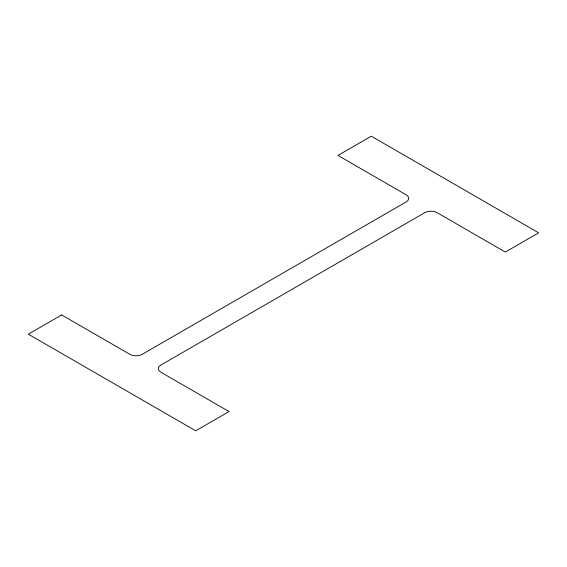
<?xml version="1.0" encoding="UTF-8"?>
<svg xmlns="http://www.w3.org/2000/svg" width="567" height="567" viewBox="0 0 567 567"><rect width="100%" height="100%" fill="white"/><g stroke="black" fill="none" stroke-linecap="round" stroke-linejoin="round"><path stroke-width="0.85" d="M61.675 314.94L28.35 334.183L195.714 430.807L229.04 411.571L160.794 372.172A8.661 5.004 0 0 1 160.794 365.098L424.825 212.66A8.661 5.004 0 0 1 437.079 212.66L505.325 252.06L538.65 232.817L371.286 136.193L337.96 155.429L406.206 194.828A8.661 5.004 0 0 1 406.206 201.902L142.175 354.34A8.661 5.004 0 0 1 129.921 354.34L61.675 314.94"/></g></svg>
